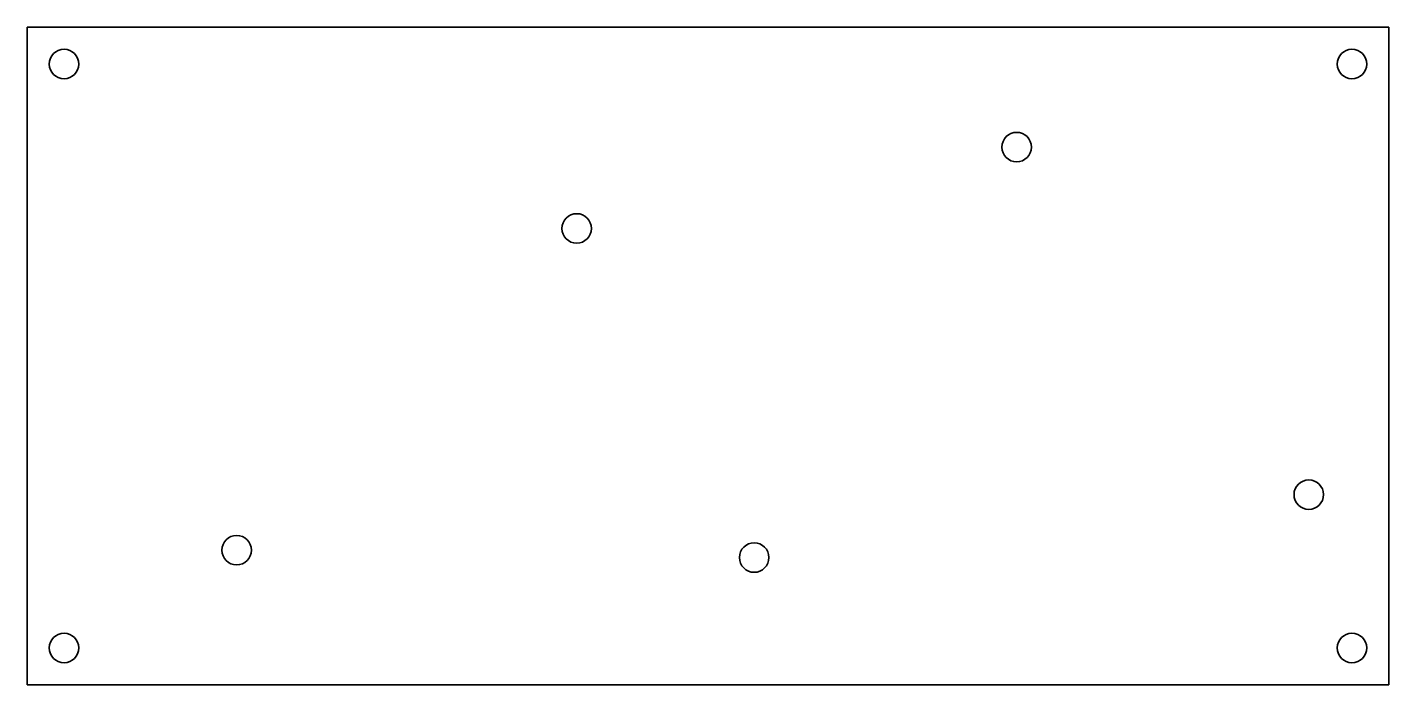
# Model space of a CAD drawing. Header units: inches. Extents: x 0 to 14.5, y 0 to 7.
import ezdxf

# ---------------------------------------------------------------- set-up
doc = ezdxf.new("R2010")
doc.units = ezdxf.units.IN
doc.header["$MEASUREMENT"] = 0
doc.layers.get('0').update_dxf_attribs({"lineweight": 0})

msp = doc.modelspace()

# ---------------------------------------------------------------- linework, layer by layer
at = {"color": 18, "lineweight": 35, "true_color": 0x000000}
for p, q in [((0.007, 0.007), (0.007, 7.007)), ((0.007, 7.007), (14.507, 7.007)), ((14.507, 7.007), (14.507, 0.007)), ((14.507, 0.007), (0.007, 0.007))]:
    msp.add_line(p, q, dxfattribs=at)
for centre in [(0.399, 6.615), (14.115, 6.615), (10.544, 5.731), (5.859, 4.865), (13.655, 2.031), (2.237, 1.44), (7.749, 1.361), (0.399, 0.399), (14.115, 0.399)]:
    msp.add_circle(centre, 0.157, dxfattribs=at)

doc.saveas('drawing.dxf')
